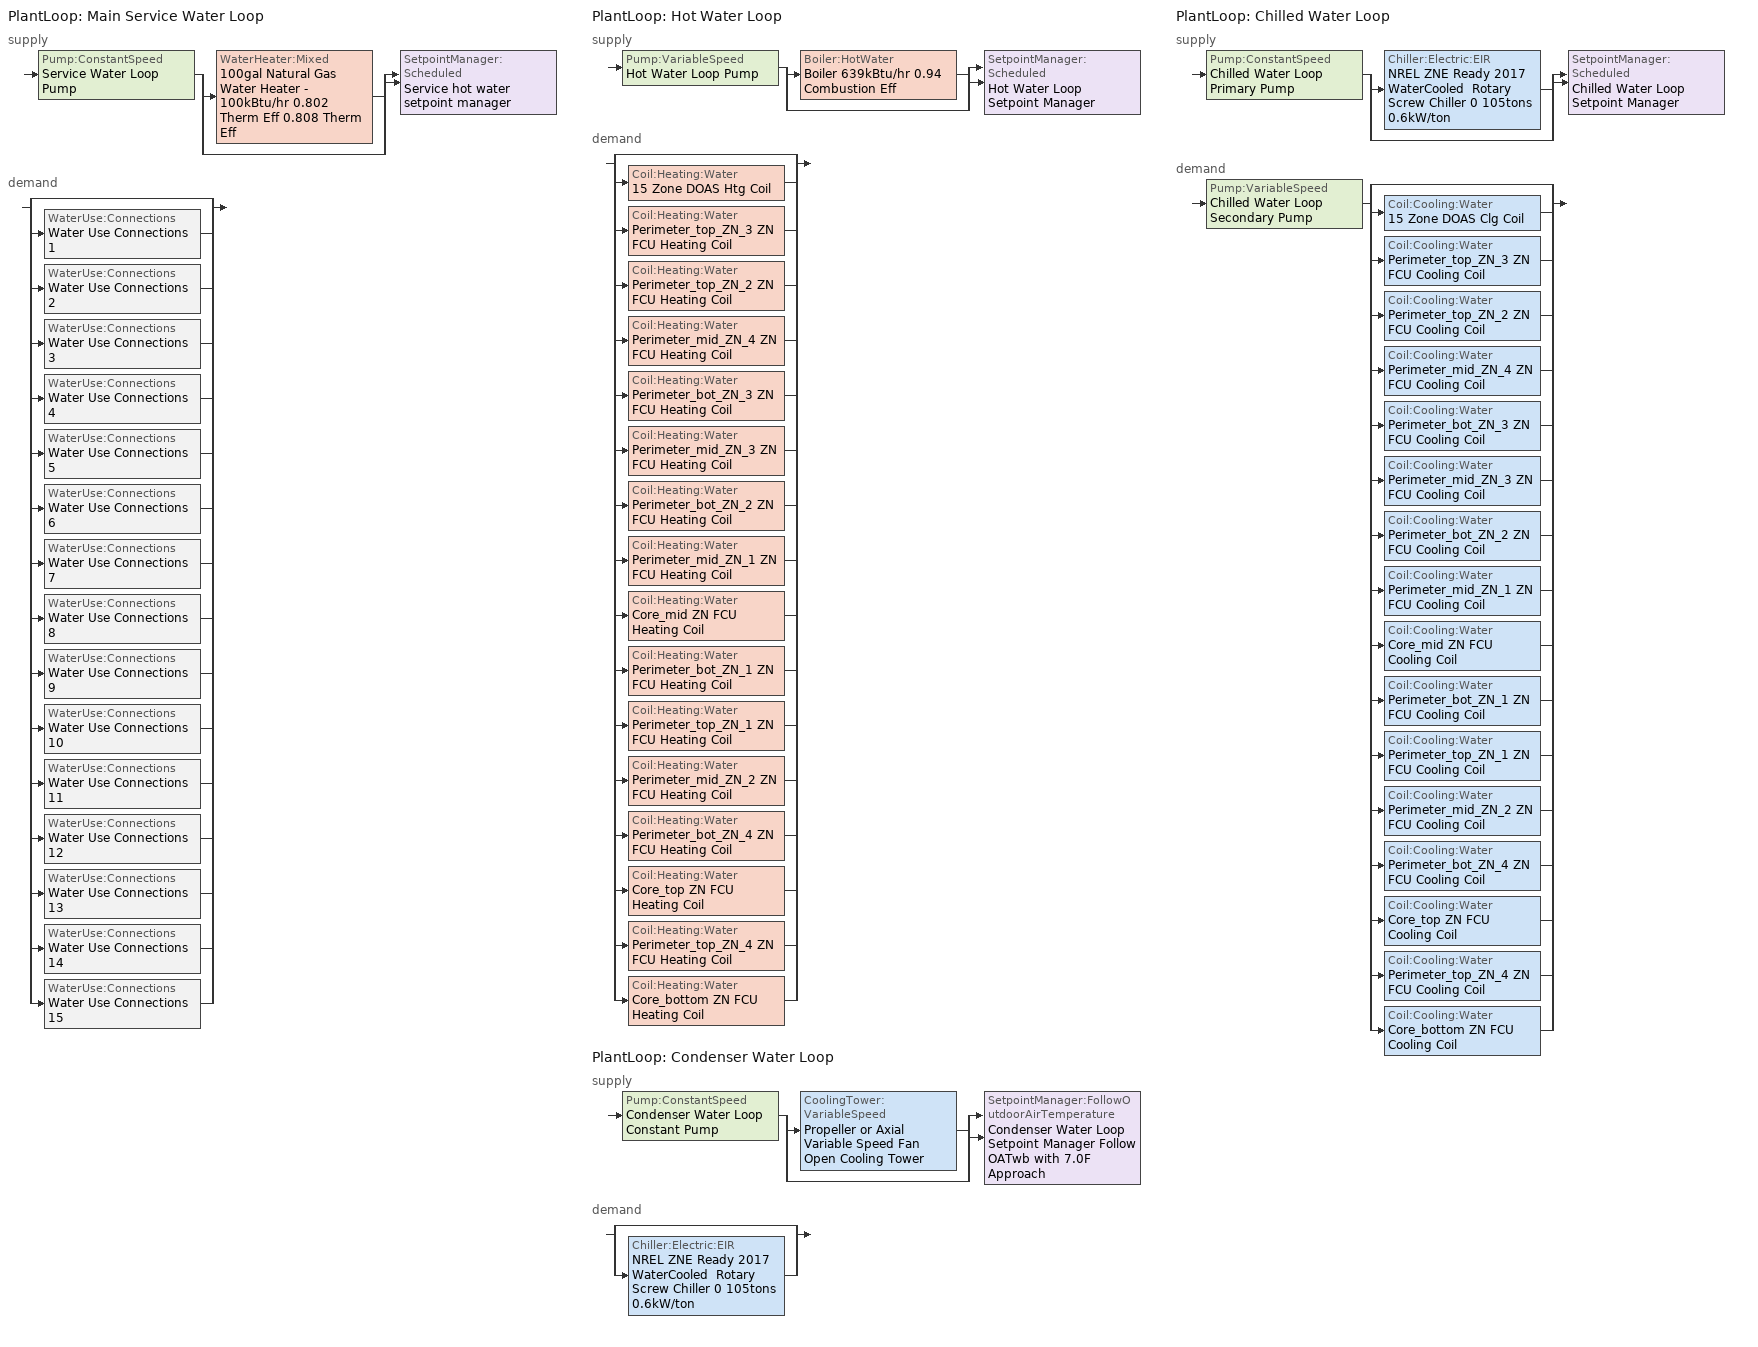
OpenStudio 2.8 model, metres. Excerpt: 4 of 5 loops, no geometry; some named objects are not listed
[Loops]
PlantLoop 'Main Service Water Loop'
 supply: Pump:ConstantSpeed 'Service Water Loop Pump' > split
  | WaterHeater:Mixed '100gal Natural Gas Water Heater - 100kBtu/hr 0.802 Therm Eff 0.808 Therm Eff'
  | bypass
  join > SetpointManager:Scheduled 'Service hot water setpoint manager'
 demand: split
  | bypass
  | WaterUse:Connections 'Water Use Connections 1'
  | WaterUse:Connections 'Water Use Connections 2'
  | WaterUse:Connections 'Water Use Connections 3'
  | WaterUse:Connections 'Water Use Connections 4'
  | WaterUse:Connections 'Water Use Connections 5'
  | WaterUse:Connections 'Water Use Connections 6'
  | WaterUse:Connections 'Water Use Connections 7'
  | WaterUse:Connections 'Water Use Connections 8'
  | WaterUse:Connections 'Water Use Connections 9'
  | WaterUse:Connections 'Water Use Connections 10'
  | WaterUse:Connections 'Water Use Connections 11'
  | WaterUse:Connections 'Water Use Connections 12'
  | WaterUse:Connections 'Water Use Connections 13'
  | WaterUse:Connections 'Water Use Connections 14'
  | WaterUse:Connections 'Water Use Connections 15'
PlantLoop 'Hot Water Loop'
 supply: Pump:VariableSpeed 'Hot Water Loop Pump' > split
  | Boiler:HotWater 'Boiler 639kBtu/hr 0.94 Combustion Eff'
  | bypass
  join > SetpointManager:Scheduled 'Hot Water Loop Setpoint Manager'
 demand: split
  | bypass
  | Coil:Heating:Water '15 Zone DOAS Htg Coil'
  | Coil:Heating:Water 'Perimeter_top_ZN_3 ZN FCU Heating Coil'
  | Coil:Heating:Water 'Perimeter_top_ZN_2 ZN FCU Heating Coil'
  | Coil:Heating:Water 'Perimeter_mid_ZN_4 ZN FCU Heating Coil'
  | Coil:Heating:Water 'Perimeter_bot_ZN_3 ZN FCU Heating Coil'
  | Coil:Heating:Water 'Perimeter_mid_ZN_3 ZN FCU Heating Coil'
  | Coil:Heating:Water 'Perimeter_bot_ZN_2 ZN FCU Heating Coil'
  | Coil:Heating:Water 'Perimeter_mid_ZN_1 ZN FCU Heating Coil'
  | Coil:Heating:Water 'Core_mid ZN FCU Heating Coil'
  | Coil:Heating:Water 'Perimeter_bot_ZN_1 ZN FCU Heating Coil'
  | Coil:Heating:Water 'Perimeter_top_ZN_1 ZN FCU Heating Coil'
  | Coil:Heating:Water 'Perimeter_mid_ZN_2 ZN FCU Heating Coil'
  | Coil:Heating:Water 'Perimeter_bot_ZN_4 ZN FCU Heating Coil'
  | Coil:Heating:Water 'Core_top ZN FCU Heating Coil'
  | Coil:Heating:Water 'Perimeter_top_ZN_4 ZN FCU Heating Coil'
  | Coil:Heating:Water 'Core_bottom ZN FCU Heating Coil'
PlantLoop 'Condenser Water Loop'
 supply: Pump:ConstantSpeed 'Condenser Water Loop Constant Pump' > split
  | CoolingTower:VariableSpeed 'Propeller or Axial Variable Speed Fan Open Cooling Tower'
  | bypass
  join > SetpointManager:FollowOutdoorAirTemperature 'Condenser Water Loop Setpoint Manager Follow OATwb with 7.0F Approach'
 demand: split
  | bypass
  | Chiller:Electric:EIR 'NREL ZNE Ready 2017 WaterCooled  Rotary Screw Chiller 0 105tons 0.6kW/ton'
PlantLoop 'Chilled Water Loop'
 supply: Pump:ConstantSpeed 'Chilled Water Loop Primary Pump' > split
  | Chiller:Electric:EIR 'NREL ZNE Ready 2017 WaterCooled  Rotary Screw Chiller 0 105tons 0.6kW/ton'
  | bypass
  join > SetpointManager:Scheduled 'Chilled Water Loop Setpoint Manager'
 demand: Pump:VariableSpeed 'Chilled Water Loop Secondary Pump' > split
  | bypass
  | Coil:Cooling:Water '15 Zone DOAS Clg Coil'
  | Coil:Cooling:Water 'Perimeter_top_ZN_3 ZN FCU Cooling Coil'
  | Coil:Cooling:Water 'Perimeter_top_ZN_2 ZN FCU Cooling Coil'
  | Coil:Cooling:Water 'Perimeter_mid_ZN_4 ZN FCU Cooling Coil'
  | Coil:Cooling:Water 'Perimeter_bot_ZN_3 ZN FCU Cooling Coil'
  | Coil:Cooling:Water 'Perimeter_mid_ZN_3 ZN FCU Cooling Coil'
  | Coil:Cooling:Water 'Perimeter_bot_ZN_2 ZN FCU Cooling Coil'
  | Coil:Cooling:Water 'Perimeter_mid_ZN_1 ZN FCU Cooling Coil'
  | Coil:Cooling:Water 'Core_mid ZN FCU Cooling Coil'
  | Coil:Cooling:Water 'Perimeter_bot_ZN_1 ZN FCU Cooling Coil'
  | Coil:Cooling:Water 'Perimeter_top_ZN_1 ZN FCU Cooling Coil'
  | Coil:Cooling:Water 'Perimeter_mid_ZN_2 ZN FCU Cooling Coil'
  | Coil:Cooling:Water 'Perimeter_bot_ZN_4 ZN FCU Cooling Coil'
  | Coil:Cooling:Water 'Core_top ZN FCU Cooling Coil'
  | Coil:Cooling:Water 'Perimeter_top_ZN_4 ZN FCU Cooling Coil'
  | Coil:Cooling:Water 'Core_bottom ZN FCU Cooling Coil'
[Sizing:Zone]
Core_bottom ZN: Zone Cooling Design Supply Air Temperature Input Method=SupplyAirTemperature; Zone Cooling Design Supply Air Temperature {C}=12.7778; Zone Cooling Design Supply Air Temperature Difference {deltaC}=11.11; Zone Heating Design Supply Air Temperature Input Method=SupplyAirTemperature; Zone Heating Design Supply Air Temperature {C}=40; Zone Heating Design Supply Air Temperature Difference {deltaC}=11.11; Zone Cooling Design Supply Air Humidity Ratio {kg-H2O/kg-air}=0.0085; Zone Heating Design Supply Air Humidity Ratio {kg-H2O/kg-air}=0.008; Cooling Design Air Flow Method=DesignDay; Heating Design Air Flow Method=DesignDay; Account for Dedicated Outdoor Air System=Yes; Dedicated Outdoor Air System Control Strategy=NeutralSupplyAir; Dedicated Outdoor Air Low Setpoint Temperature for Design {C}=15.5556; Dedicated Outdoor Air High Setpoint Temperature for Design {C}=21.1111
[Zone equipment]
Core_bottom ZN: Core_bottom ZN Air Terminal, Core_bottom ZN FCU
[PlantLoop] Glycol Concentration=0; Plant Loop Volume {m3}=Autocalculate; Load Distribution Scheme=Optimal
Name | Maximum Loop Temperature {C} | Minimum Loop Temperature {C} | Fluid Type | Common Pipe Simulation
Main Service Water Loop | 60 | 10
Hot Water Loop |  | 10 | Water
Condenser Water Loop | 80 | 5
Chilled Water Loop | 40 | 1 |  | CommonPipe
[Sizing:Plant] Sizing Option=NonCoincident; Zone Timesteps in Averaging Window=1; Coincident Sizing Factor Mode=None
Name | Loop Type | Design Loop Exit Temperature {C} | Loop Design Temperature Difference {deltaC}
Main Service Water Loop | Heating | 60 | 5
Hot Water Loop | Heating | 48.8889 | 11.1111
Condenser Water Loop | Condenser | 29.4444 | 5.55556
Chilled Water Loop | Cooling | 6.66667 | 5.61111
[SetpointManager:Scheduled] Control Variable=Temperature
Name | Schedule | Setpoint Node or NodeList
Service hot water setpoint manager | Service Water Loop Temp - 140F | Main Service Water Loop Supply Outlet Node
Hot Water Loop Setpoint Manager | Hot Water Loop Temp - 120F | Hot Water Loop Supply Outlet Node
Chilled Water Loop Setpoint Manager | Chilled Water Loop Temp - 44F | Chilled Water Loop Supply Outlet Node
[Pump:ConstantSpeed] Rated Flow Rate {m3/s}=autosize; Rated Power Consumption {W}=autosize; Fraction of Motor Inefficiencies to Fluid Stream=0; Pump Control Type=Intermittent; Design Power Sizing Method=PowerPerFlowPerPressure; Design Electric Power per Unit Flow Rate {W/(m3/s)}=348701.1; Design Shaft Power per Unit Flow Rate per Unit Head {W-s/m3-Pa}=1.28205
Name | Rated Pump Head {Pa} | Motor Efficiency
Service Water Loop Pump | 164431 | 0.7
Condenser Water Loop Constant Pump | 215405 | 0.917
Chilled Water Loop Primary Pump | 99586 | 0.895
[WaterHeater:Mixed]
100gal Natural Gas Water Heater - 100kBtu/hr 0.802 Therm Eff 0.808 Therm Eff: Tank Volume {m3}=0.378541; Setpoint Temperature Schedule=Service Water Loop Temp - 140F; Deadband Temperature Difference {deltaC}=2; Maximum Temperature Limit {C}=82.2222; Heater Control Type=Cycle; Heater Maximum Capacity {W}=29307.1; Heater Fuel Type=NaturalGas; Heater Thermal Efficiency=0.808453; Off Cycle Parasitic Fuel Consumption Rate {W}=1276.95; Off Cycle Parasitic Fuel Type=NaturalGas; Off Cycle Parasitic Heat Fraction to Tank=0; On Cycle Parasitic Fuel Consumption Rate {W}=1276.95; On Cycle Parasitic Fuel Type=NaturalGas; On Cycle Parasitic Heat Fraction to Tank=0; Ambient Temperature Indicator=ThermalZone; Ambient Temperature Thermal Zone=Core_bottom ZN; Off Cycle Loss Coefficient to Ambient Temperature {W/K}=7.96239; On Cycle Loss Coefficient to Ambient Temperature {W/K}=7.96239; Use Side Effectiveness=1; Source Side Effectiveness=1; Use Side Design Flow Rate {m3/s}=autosize; Source Side Design Flow Rate {m3/s}=autosize; Indirect Water Heating Recovery Time {hr}=1.5; Source Side Flow Control Mode=IndirectHeatPrimarySetpoint
[WaterUse:Connections]
Name | Water Use Equipment Name 1
Water Use Connections 1 | Core_bottom Service Water Use 0.17gal/min
Water Use Connections 2 | Core_mid Service Water Use 0.17gal/min
Water Use Connections 3 | Core_top Service Water Use 0.17gal/min
Water Use Connections 4 | Perimeter_bot_zn_1 Service Water Use 0.04gal/min
Water Use Connections 5 | Perimeter_bot_zn_2 Service Water Use 0.02gal/min
Water Use Connections 6 | Perimeter_bot_zn_3 Service Water Use 0.04gal/min
Water Use Connections 7 | Perimeter_bot_zn_4 Service Water Use 0.02gal/min
Water Use Connections 8 | Perimeter_mid_zn_1 Service Water Use 0.04gal/min
Water Use Connections 9 | Perimeter_mid_zn_2 Service Water Use 0.02gal/min
Water Use Connections 10 | Perimeter_mid_zn_3 Service Water Use 0.04gal/min
Water Use Connections 11 | Perimeter_mid_zn_4 Service Water Use 0.02gal/min
Water Use Connections 12 | Perimeter_top_zn_1 Service Water Use 0.04gal/min
Water Use Connections 13 | Perimeter_top_zn_2 Service Water Use 0.02gal/min
Water Use Connections 14 | Perimeter_top_zn_3 Service Water Use 0.04gal/min
Water Use Connections 15 | Perimeter_top_zn_4 Service Water Use 0.02gal/min
[WaterUse:Equipment:Definition] Target Temperature Schedule=Mixed Water At Faucet Temp - 110F; Sensible Fraction Schedule=Fraction Sensible - 0.2; Latent Fraction Schedule=Fraction Latent - 0.05
Name | Peak Flow Rate {m3/s}
Core_bottom Service Water Use Def 0.17gal/min; Core_mid Service Water Use Def 0.17gal/min; Core_top Service Water Use Def 0.17gal/min | 1.05864e-05
Perimeter_bot_zn_1 Service Water Use Def 0.04gal/min; Perimeter_bot_zn_3 Service Water Use Def 0.04gal/min; Perimeter_mid_zn_1 Service Water Use Def 0.04gal/min; Perimeter_mid_zn_3 Service Water Use Def 0.04gal/min; Perimeter_top_zn_1 Service Water Use Def 0.04gal/min; Perimeter_top_zn_3 Service Water Use Def 0.04gal/min | 2.23171e-06
Perimeter_bot_zn_2 Service Water Use Def 0.02gal/min; Perimeter_mid_zn_2 Service Water Use Def 0.02gal/min; Perimeter_top_zn_2 Service Water Use Def 0.02gal/min | 1.41286e-06
Perimeter_bot_zn_4 Service Water Use Def 0.02gal/min; Perimeter_mid_zn_4 Service Water Use Def 0.02gal/min; Perimeter_top_zn_4 Service Water Use Def 0.02gal/min | 1.41277e-06
[WaterUse:Equipment] Flow Rate Fraction Schedule=OfficeMedium BLDG_SWH_SCH
Name | Water Use Equipment Definition
Core_bottom Service Water Use 0.17gal/min | Core_bottom Service Water Use Def 0.17gal/min
Core_mid Service Water Use 0.17gal/min | Core_mid Service Water Use Def 0.17gal/min
Core_top Service Water Use 0.17gal/min | Core_top Service Water Use Def 0.17gal/min
Perimeter_bot_zn_1 Service Water Use 0.04gal/min | Perimeter_bot_zn_1 Service Water Use Def 0.04gal/min
Perimeter_bot_zn_2 Service Water Use 0.02gal/min | Perimeter_bot_zn_2 Service Water Use Def 0.02gal/min
Perimeter_bot_zn_3 Service Water Use 0.04gal/min | Perimeter_bot_zn_3 Service Water Use Def 0.04gal/min
Perimeter_bot_zn_4 Service Water Use 0.02gal/min | Perimeter_bot_zn_4 Service Water Use Def 0.02gal/min
Perimeter_mid_zn_1 Service Water Use 0.04gal/min | Perimeter_mid_zn_1 Service Water Use Def 0.04gal/min
Perimeter_mid_zn_2 Service Water Use 0.02gal/min | Perimeter_mid_zn_2 Service Water Use Def 0.02gal/min
Perimeter_mid_zn_3 Service Water Use 0.04gal/min | Perimeter_mid_zn_3 Service Water Use Def 0.04gal/min
Perimeter_mid_zn_4 Service Water Use 0.02gal/min | Perimeter_mid_zn_4 Service Water Use Def 0.02gal/min
Perimeter_top_zn_1 Service Water Use 0.04gal/min | Perimeter_top_zn_1 Service Water Use Def 0.04gal/min
Perimeter_top_zn_2 Service Water Use 0.02gal/min | Perimeter_top_zn_2 Service Water Use Def 0.02gal/min
Perimeter_top_zn_3 Service Water Use 0.04gal/min | Perimeter_top_zn_3 Service Water Use Def 0.04gal/min
Perimeter_top_zn_4 Service Water Use 0.02gal/min | Perimeter_top_zn_4 Service Water Use Def 0.02gal/min
[Pump:VariableSpeed] Pump Control Type=Intermittent; Skin Loss Radiative Fraction=0.5; Design Power Sizing Method=PowerPerFlowPerPressure; Design Electric Power per Unit Flow Rate {W/(m3/s)}=348701.1; Design Shaft Power per Unit Flow Rate per Unit Head {W-s/m3-Pa}=1.28205; Design Minimum Flow Rate Fraction=0
Name | Rated Pump Head {Pa} | Motor Efficiency | Fraction of Motor Inefficiencies to Fluid Stream | Coefficient 1 of the Part Load Performance Curve | Coefficient 2 of the Part Load Performance Curve | Coefficient 3 of the Part Load Performance Curve | Coefficient 4 of the Part Load Performance Curve
Hot Water Loop Pump | 203190 | 0.865
Chilled Water Loop Secondary Pump | 143846 | 0.895 | 0 | 0 | 0.0205 | 0.4101 | 0.5753
[Boiler:HotWater]
Boiler 639kBtu/hr 0.94 Combustion Eff: Fuel Type=NaturalGas; Nominal Thermal Efficiency=0.933; Efficiency Curve Temperature Evaluation Variable=LeavingBoiler; Normalized Boiler Efficiency Curve=Boiler with Minimum Turndown; Design Water Outlet Temperature {C}=48.8889; Minimum Part Load Ratio=0; Maximum Part Load Ratio=1.2; Optimum Part Load Ratio=1; Water Outlet Upper Temperature Limit {C}=95; Boiler Flow Mode=LeavingSetpointModulated; Parasitic Electric Load {W}=0; Sizing Factor=1
[SetpointManager:FollowOutdoorAirTemperature]
Condenser Water Loop Setpoint Manager Follow OATwb with 7.0F Approach: Control Variable=Temperature; Reference Temperature Type=OutdoorAirWetBulb; Offset Temperature Difference {deltaC}=3.88889; Maximum Setpoint Temperature {C}=29.4444; Minimum Setpoint Temperature {C}=21.1111; Setpoint Node or NodeList=Condenser Water Loop Supply Outlet Node
[CoolingTower:VariableSpeed]
Propeller or Axial Variable Speed Fan Open Cooling Tower: Model Type=CoolToolsCrossFlow; Design Inlet Air Wet-Bulb Temperature {C}=25.5556; Design Approach Temperature {deltaC}=3.88889; Design Range Temperature {deltaC}=5.55556; Design Water Flow Rate {m3/s}=autosize; Design Air Flow Rate {m3/s}=autosize; Design Fan Power {W}=autosize; Fan Power Ratio Function of Air Flow Rate Ratio Curve=VSD-TWR-FAN-FPLR; Minimum Air Flow Rate Ratio=0.2; Fraction of Tower Capacity in Free Convection Regime=0.125; Basin Heater Capacity {W/K}=0; Basin Heater Setpoint Temperature {C}=2; Evaporation Loss Mode=SaturatedExit; Evaporation Loss Factor {percent/K}=0.2; Drift Loss Percent {percent}=0.008; Blowdown Calculation Mode=ConcentrationRatio; Blowdown Concentration Ratio=3; Number of Cells=1; Cell Control=MaximalCell; Sizing Factor=1
[Chiller:Electric:EIR]
NREL ZNE Ready 2017 WaterCooled  Rotary Screw Chiller 0 105tons 0.6kW/ton: Reference Capacity {W}=Autosize; Reference COP {W/W}=5.67258; Reference Leaving Chilled Water Temperature {C}=6.66667; Reference Entering Condenser Fluid Temperature {C}=35; Cooling Capacity Function of Temperature Curve=ChlrWtrPosDispPathAAllQRatio_fTchwsTcwsSI; Electric Input to Cooling Output Ratio Function of Temperature Curve=ChlrWtrPosDispPathAAllEIRRatio_fTchwsTcwsSI; Electric Input to Cooling Output Ratio Function of Part Load Ratio Curve=ChlrWtrPosDispPathAAllEIRRatio_fQRatio; Minimum Part Load Ratio=0.15; Maximum Part Load Ratio=1; Optimum Part Load Ratio=1; Minimum Unloading Ratio=0.25; Condenser Type=WaterCooled; Leaving Chilled Water Lower Temperature Limit {C}=2.22222; Chiller Flow Mode=ConstantFlow; Design Heat Recovery Water Flow Rate {m3/s}=0; Sizing Factor=1; Basin Heater Capacity {W/K}=0; Basin Heater Setpoint Temperature {C}=10
[Coil:Heating:Water] Availability Schedule=Always On Discrete; Rated Inlet Water Temperature {C}=48.8889; Rated Inlet Air Temperature {C}=16.6; Rated Outlet Water Temperature {C}=37.7778
Name | Rated Outlet Air Temperature {C}
15 Zone DOAS Htg Coil | 32.2
Perimeter_top_ZN_3 ZN FCU Heating Coil; Perimeter_top_ZN_2 ZN FCU Heating Coil; Perimeter_mid_ZN_4 ZN FCU Heating Coil; Perimeter_bot_ZN_3 ZN FCU Heating Coil; Perimeter_mid_ZN_3 ZN FCU Heating Coil; Perimeter_bot_ZN_2 ZN FCU Heating Coil; Perimeter_mid_ZN_1 ZN FCU Heating Coil; Core_mid ZN FCU Heating Coil; Perimeter_bot_ZN_1 ZN FCU Heating Coil; Perimeter_top_ZN_1 ZN FCU Heating Coil; Perimeter_mid_ZN_2 ZN FCU Heating Coil; Perimeter_bot_ZN_4 ZN FCU Heating Coil; Core_top ZN FCU Heating Coil; Perimeter_top_ZN_4 ZN FCU Heating Coil; Core_bottom ZN FCU Heating Coil | 40
[Controller:WaterCoil] Minimum Actuated Flow {m3/s}=0
Name | Water Coil | Action | Controller Convergence Tolerance {deltaC}
15 Zone DOAS Htg Coil Controller | 15 Zone DOAS Htg Coil | Normal | 0.0001
15 Zone DOAS Clg Coil Controller | 15 Zone DOAS Clg Coil | Reverse
Perimeter_top_ZN_3 ZN FCU Cooling Coil Controller | Perimeter_top_ZN_3 ZN FCU Cooling Coil | Reverse
Perimeter_top_ZN_3 ZN FCU Heating Coil Controller | Perimeter_top_ZN_3 ZN FCU Heating Coil | Normal | 0.1
Perimeter_top_ZN_2 ZN FCU Cooling Coil Controller | Perimeter_top_ZN_2 ZN FCU Cooling Coil | Reverse
Perimeter_top_ZN_2 ZN FCU Heating Coil Controller | Perimeter_top_ZN_2 ZN FCU Heating Coil | Normal | 0.1
Perimeter_mid_ZN_4 ZN FCU Cooling Coil Controller | Perimeter_mid_ZN_4 ZN FCU Cooling Coil | Reverse
Perimeter_mid_ZN_4 ZN FCU Heating Coil Controller | Perimeter_mid_ZN_4 ZN FCU Heating Coil | Normal | 0.1
Perimeter_bot_ZN_3 ZN FCU Cooling Coil Controller | Perimeter_bot_ZN_3 ZN FCU Cooling Coil | Reverse
Perimeter_bot_ZN_3 ZN FCU Heating Coil Controller | Perimeter_bot_ZN_3 ZN FCU Heating Coil | Normal | 0.1
Perimeter_mid_ZN_3 ZN FCU Cooling Coil Controller | Perimeter_mid_ZN_3 ZN FCU Cooling Coil | Reverse
Perimeter_mid_ZN_3 ZN FCU Heating Coil Controller | Perimeter_mid_ZN_3 ZN FCU Heating Coil | Normal | 0.1
Perimeter_bot_ZN_2 ZN FCU Cooling Coil Controller | Perimeter_bot_ZN_2 ZN FCU Cooling Coil | Reverse
Perimeter_bot_ZN_2 ZN FCU Heating Coil Controller | Perimeter_bot_ZN_2 ZN FCU Heating Coil | Normal | 0.1
Perimeter_mid_ZN_1 ZN FCU Cooling Coil Controller | Perimeter_mid_ZN_1 ZN FCU Cooling Coil | Reverse
Perimeter_mid_ZN_1 ZN FCU Heating Coil Controller | Perimeter_mid_ZN_1 ZN FCU Heating Coil | Normal | 0.1
Core_mid ZN FCU Cooling Coil Controller | Core_mid ZN FCU Cooling Coil | Reverse
Core_mid ZN FCU Heating Coil Controller | Core_mid ZN FCU Heating Coil | Normal | 0.1
Perimeter_bot_ZN_1 ZN FCU Cooling Coil Controller | Perimeter_bot_ZN_1 ZN FCU Cooling Coil | Reverse
Perimeter_bot_ZN_1 ZN FCU Heating Coil Controller | Perimeter_bot_ZN_1 ZN FCU Heating Coil | Normal | 0.1
Perimeter_top_ZN_1 ZN FCU Cooling Coil Controller | Perimeter_top_ZN_1 ZN FCU Cooling Coil | Reverse
Perimeter_top_ZN_1 ZN FCU Heating Coil Controller | Perimeter_top_ZN_1 ZN FCU Heating Coil | Normal | 0.1
Perimeter_mid_ZN_2 ZN FCU Cooling Coil Controller | Perimeter_mid_ZN_2 ZN FCU Cooling Coil | Reverse
Perimeter_mid_ZN_2 ZN FCU Heating Coil Controller | Perimeter_mid_ZN_2 ZN FCU Heating Coil | Normal | 0.1
Perimeter_bot_ZN_4 ZN FCU Cooling Coil Controller | Perimeter_bot_ZN_4 ZN FCU Cooling Coil | Reverse
Perimeter_bot_ZN_4 ZN FCU Heating Coil Controller | Perimeter_bot_ZN_4 ZN FCU Heating Coil | Normal | 0.1
Core_top ZN FCU Cooling Coil Controller | Core_top ZN FCU Cooling Coil | Reverse
Core_top ZN FCU Heating Coil Controller | Core_top ZN FCU Heating Coil | Normal | 0.1
Perimeter_top_ZN_4 ZN FCU Cooling Coil Controller | Perimeter_top_ZN_4 ZN FCU Cooling Coil | Reverse
Perimeter_top_ZN_4 ZN FCU Heating Coil Controller | Perimeter_top_ZN_4 ZN FCU Heating Coil | Normal | 0.1
Core_bottom ZN FCU Cooling Coil Controller | Core_bottom ZN FCU Cooling Coil | Reverse
Core_bottom ZN FCU Heating Coil Controller | Core_bottom ZN FCU Heating Coil | Normal | 0.1
[Coil:Cooling:Water] Availability Schedule=Always On Discrete; Design Inlet Water Temperature {C}=Autosize; Heat Exchanger Configuration=CrossFlow
15 Zone DOAS Clg Coil; Perimeter_top_ZN_3 ZN FCU Cooling Coil; Perimeter_top_ZN_2 ZN FCU Cooling Coil; Perimeter_mid_ZN_4 ZN FCU Cooling Coil; Perimeter_bot_ZN_3 ZN FCU Cooling Coil; Perimeter_mid_ZN_3 ZN FCU Cooling Coil; Perimeter_bot_ZN_2 ZN FCU Cooling Coil; Perimeter_mid_ZN_1 ZN FCU Cooling Coil; Core_mid ZN FCU Cooling Coil; Perimeter_bot_ZN_1 ZN FCU Cooling Coil; Perimeter_top_ZN_1 ZN FCU Cooling Coil; Perimeter_mid_ZN_2 ZN FCU Cooling Coil; Perimeter_bot_ZN_4 ZN FCU Cooling Coil; Core_top ZN FCU Cooling Coil; Perimeter_top_ZN_4 ZN FCU Cooling Coil; Core_bottom ZN FCU Cooling Coil
[Fan:OnOff] Availability Schedule=Always On Discrete; Fan Total Efficiency=0.385; Pressure Rise {Pa}=309.992; Maximum Flow Rate {m3/s}=autosize; Motor Efficiency=0.7; Motor In Airstream Fraction=1
Name | Fan Power Ratio Function of Speed Ratio Curve | Fan Efficiency Ratio Function of Speed Ratio Curve
Perimeter_top_ZN_3 ZN Fan Coil fan | Fan On Off Power Curve | Fan On Off Efficiency Curve
Perimeter_top_ZN_2 ZN Fan Coil fan | Fan On Off Power Curve 1 | Fan On Off Efficiency Curve 1
Perimeter_mid_ZN_4 ZN Fan Coil fan | Fan On Off Power Curve 2 | Fan On Off Efficiency Curve 2
Perimeter_bot_ZN_3 ZN Fan Coil fan | Fan On Off Power Curve 3 | Fan On Off Efficiency Curve 3
Perimeter_mid_ZN_3 ZN Fan Coil fan | Fan On Off Power Curve 4 | Fan On Off Efficiency Curve 4
Perimeter_bot_ZN_2 ZN Fan Coil fan | Fan On Off Power Curve 5 | Fan On Off Efficiency Curve 5
Perimeter_mid_ZN_1 ZN Fan Coil fan | Fan On Off Power Curve 6 | Fan On Off Efficiency Curve 6
Core_mid ZN Fan Coil fan | Fan On Off Power Curve 7 | Fan On Off Efficiency Curve 7
Perimeter_bot_ZN_1 ZN Fan Coil fan | Fan On Off Power Curve 8 | Fan On Off Efficiency Curve 8
Perimeter_top_ZN_1 ZN Fan Coil fan | Fan On Off Power Curve 9 | Fan On Off Efficiency Curve 9
Perimeter_mid_ZN_2 ZN Fan Coil fan | Fan On Off Power Curve 10 | Fan On Off Efficiency Curve 10
Perimeter_bot_ZN_4 ZN Fan Coil fan | Fan On Off Power Curve 11 | Fan On Off Efficiency Curve 11
Core_top ZN Fan Coil fan | Fan On Off Power Curve 12 | Fan On Off Efficiency Curve 12
Perimeter_top_ZN_4 ZN Fan Coil fan | Fan On Off Power Curve 13 | Fan On Off Efficiency Curve 13
Core_bottom ZN Fan Coil fan | Fan On Off Power Curve 14 | Fan On Off Efficiency Curve 14
[ZoneHVAC:FourPipeFanCoil] Availability Schedule=Always On Discrete; Capacity Control Method=CyclingFan; Maximum Supply Air Flow Rate {m3/s}=autosize; Maximum Outdoor Air Flow Rate {m3/s}=0; Maximum Cold Water Flow Rate {m3/s}=autosize; Maximum Hot Water Flow Rate {m3/s}=autosize; Minimum Supply Air Temperature in Cooling Mode {C}=autosize; Maximum Supply Air Temperature in Heating Mode {C}=autosize
Name | Supply Air Fan | Cooling Coil | Heating Coil
Perimeter_top_ZN_3 ZN FCU | Perimeter_top_ZN_3 ZN Fan Coil fan | Perimeter_top_ZN_3 ZN FCU Cooling Coil | Perimeter_top_ZN_3 ZN FCU Heating Coil
Perimeter_top_ZN_2 ZN FCU | Perimeter_top_ZN_2 ZN Fan Coil fan | Perimeter_top_ZN_2 ZN FCU Cooling Coil | Perimeter_top_ZN_2 ZN FCU Heating Coil
Perimeter_mid_ZN_4 ZN FCU | Perimeter_mid_ZN_4 ZN Fan Coil fan | Perimeter_mid_ZN_4 ZN FCU Cooling Coil | Perimeter_mid_ZN_4 ZN FCU Heating Coil
Perimeter_bot_ZN_3 ZN FCU | Perimeter_bot_ZN_3 ZN Fan Coil fan | Perimeter_bot_ZN_3 ZN FCU Cooling Coil | Perimeter_bot_ZN_3 ZN FCU Heating Coil
Perimeter_mid_ZN_3 ZN FCU | Perimeter_mid_ZN_3 ZN Fan Coil fan | Perimeter_mid_ZN_3 ZN FCU Cooling Coil | Perimeter_mid_ZN_3 ZN FCU Heating Coil
Perimeter_bot_ZN_2 ZN FCU | Perimeter_bot_ZN_2 ZN Fan Coil fan | Perimeter_bot_ZN_2 ZN FCU Cooling Coil | Perimeter_bot_ZN_2 ZN FCU Heating Coil
Perimeter_mid_ZN_1 ZN FCU | Perimeter_mid_ZN_1 ZN Fan Coil fan | Perimeter_mid_ZN_1 ZN FCU Cooling Coil | Perimeter_mid_ZN_1 ZN FCU Heating Coil
Core_mid ZN FCU | Core_mid ZN Fan Coil fan | Core_mid ZN FCU Cooling Coil | Core_mid ZN FCU Heating Coil
Perimeter_bot_ZN_1 ZN FCU | Perimeter_bot_ZN_1 ZN Fan Coil fan | Perimeter_bot_ZN_1 ZN FCU Cooling Coil | Perimeter_bot_ZN_1 ZN FCU Heating Coil
Perimeter_top_ZN_1 ZN FCU | Perimeter_top_ZN_1 ZN Fan Coil fan | Perimeter_top_ZN_1 ZN FCU Cooling Coil | Perimeter_top_ZN_1 ZN FCU Heating Coil
Perimeter_mid_ZN_2 ZN FCU | Perimeter_mid_ZN_2 ZN Fan Coil fan | Perimeter_mid_ZN_2 ZN FCU Cooling Coil | Perimeter_mid_ZN_2 ZN FCU Heating Coil
Perimeter_bot_ZN_4 ZN FCU | Perimeter_bot_ZN_4 ZN Fan Coil fan | Perimeter_bot_ZN_4 ZN FCU Cooling Coil | Perimeter_bot_ZN_4 ZN FCU Heating Coil
Core_top ZN FCU | Core_top ZN Fan Coil fan | Core_top ZN FCU Cooling Coil | Core_top ZN FCU Heating Coil
Perimeter_top_ZN_4 ZN FCU | Perimeter_top_ZN_4 ZN Fan Coil fan | Perimeter_top_ZN_4 ZN FCU Cooling Coil | Perimeter_top_ZN_4 ZN FCU Heating Coil
Core_bottom ZN FCU | Core_bottom ZN Fan Coil fan | Core_bottom ZN FCU Cooling Coil | Core_bottom ZN FCU Heating Coil
[Schedule:Ruleset]
Service Water Loop Temp - 140F: Default Day Schedule=Service Water Loop Temp - 140F Default
Fraction Sensible - 0.2: Default Day Schedule=Fraction Sensible - 0.2 Default
Fraction Latent - 0.05: Default Day Schedule=Fraction Latent - 0.05 Default
Mixed Water At Faucet Temp - 110F: Default Day Schedule=Mixed Water At Faucet Temp - 110F Default
OfficeMedium BLDG_SWH_SCH: Default Day Schedule=OfficeMedium BLDG_SWH_SCH Default; Summer Design Day Schedule=OfficeMedium BLDG_SWH_SCH Summer Design Day; Winter Design Day Schedule=OfficeMedium BLDG_SWH_SCH Winter Design Day
Hot Water Loop Temp - 120F: Default Day Schedule=Hot Water Loop Temp - 120F Default
Chilled Water Loop Temp - 44F: Default Day Schedule=Chilled Water Loop Temp - 44F Default
[Schedule:Day]
Service Water Loop Temp - 140F Default: 24, 0, 60
Fraction Sensible - 0.2 Default: 24, 0, 0.2
Fraction Latent - 0.05 Default: 24, 0, 0.05
Mixed Water At Faucet Temp - 110F Default: 24, 0, 43.3
OfficeMedium BLDG_SWH_SCH Default: 6, 0, 0, 11, 0, 0.04, 13, 0, 0.06, 14, 0, 0.09, 15, 0, 0.06, 18, 0, 0.04, 24, 0, 0
OfficeMedium BLDG_SWH_SCH Summer Design Day; OfficeMedium BLDG_SWH_SCH SmrDsn|Wkdy Day: 6, 0, 0, 7, 0, 0.07, 8, 0, 0.19, 9, 0, 0.35, 10, 0, 0.38, 11, 0, 0.39, 12, 0, 0.47, 13, 0, 0.57, 14, 0, 0.54, 15, 0, 0.34, 16, 0, 0.33, 17, 0, 0.44, 18, 0, 0.26, 19, 0, 0.21, 20, 0, 0.15, 21, 0, 0.17, 22, 0, 0.08, 24, 0, 0.05
OfficeMedium BLDG_SWH_SCH Winter Design Day; OfficeMedium BLDG_SWH_SCH WntrDsn|Sat Day: 6, 0, 0, 7, 0, 0.07, 8, 0, 0.11, 9, 0, 0.15, 10, 0, 0.21, 11, 0, 0.19, 12, 0, 0.23, 13, 0, 0.2, 14, 0, 0.19, 15, 0, 0.15, 16, 0, 0.13, 17, 0, 0.14, 19, 0, 0.07, 24, 0, 0
Hot Water Loop Temp - 120F Default: 24, 0, 48.8889
Chilled Water Loop Temp - 44F Default: 24, 0, 6.66667
[Schedule:Rule] Schedule Ruleset=OfficeMedium BLDG_SWH_SCH; Date Specification Type=DateRange; Start Month=1; Start Day=1; End Month=12; End Day=31
Name | Rule Order | Day Schedule | Apply Monday | Apply Tuesday | Apply Wednesday | Apply Thursday | Apply Friday | Apply Saturday
Schedule Rule 26 | 1 | OfficeMedium BLDG_SWH_SCH SmrDsn|Wkdy Day | Yes | Yes | Yes | Yes | Yes
Schedule Rule 27 | 0 | OfficeMedium BLDG_SWH_SCH WntrDsn|Sat Day |  |  |  |  |  | Yes
[Schedule:Constant]
Always On Discrete: Value=1
[Curve:Cubic] Minimum Value of x=0
Name | Coefficient1 Constant | Coefficient2 x | Coefficient3 x**2 | Coefficient4 x**3 | Maximum Value of x
VSD-TWR-FAN-FPLR | 0.331629 | -0.885676 | 0.605565 | 0.948482 | 1
Fan On Off Efficiency Curve; Fan On Off Efficiency Curve 1; Fan On Off Efficiency Curve 2; Fan On Off Efficiency Curve 3; Fan On Off Efficiency Curve 4; Fan On Off Efficiency Curve 5; Fan On Off Efficiency Curve 6; Fan On Off Efficiency Curve 7; Fan On Off Efficiency Curve 8; Fan On Off Efficiency Curve 9; Fan On Off Efficiency Curve 10; Fan On Off Efficiency Curve 11; Fan On Off Efficiency Curve 12; Fan On Off Efficiency Curve 13; Fan On Off Efficiency Curve 14 | 1 | 0 | 0 | 0 | 1
Boiler with Minimum Turndown | 0.7791 | 1.4745 | -2.5795 | 1.3467 | 1.3
[Curve:Biquadratic] Minimum Value of x=4.44; Maximum Value of x=12.22; Minimum Value of y=15.56; Maximum Value of y=29.44
Name | Coefficient1 Constant | Coefficient2 x | Coefficient3 x**2 | Coefficient4 y | Coefficient5 y**2 | Coefficient6 x*y | Minimum Curve Output | Maximum Curve Output
ChlrWtrPosDispPathAAllQRatio_fTchwsTcwsSI | 0.96744 | 0.037082 | 0.000434 | -0.005837 | -4.9e-05 | -0.000274 | 0.89 | 1.33
ChlrWtrPosDispPathAAllEIRRatio_fTchwsTcwsSI | 0.665307 | -0.009339 | 0.000483 | 0.009492 | 0.000544 | -0.000864 | 0.74 | 1.27
[Curve:Quadratic]
ChlrWtrPosDispPathAAllEIRRatio_fQRatio: Coefficient1 Constant=0.310965; Coefficient2 x=0.322519; Coefficient3 x**2=0.372745; Minimum Value of x=0.1; Maximum Value of x=1; Minimum Curve Output=0.35
[Curve:Exponent] Coefficient1 Constant=1; Coefficient2 Constant=0; Coefficient3 Constant=0; Minimum Value of x=0; Maximum Value of x=1
Fan On Off Power Curve; Fan On Off Power Curve 1; Fan On Off Power Curve 2; Fan On Off Power Curve 3; Fan On Off Power Curve 4; Fan On Off Power Curve 5; Fan On Off Power Curve 6; Fan On Off Power Curve 7; Fan On Off Power Curve 8; Fan On Off Power Curve 9; Fan On Off Power Curve 10; Fan On Off Power Curve 11; Fan On Off Power Curve 12; Fan On Off Power Curve 13; Fan On Off Power Curve 14
